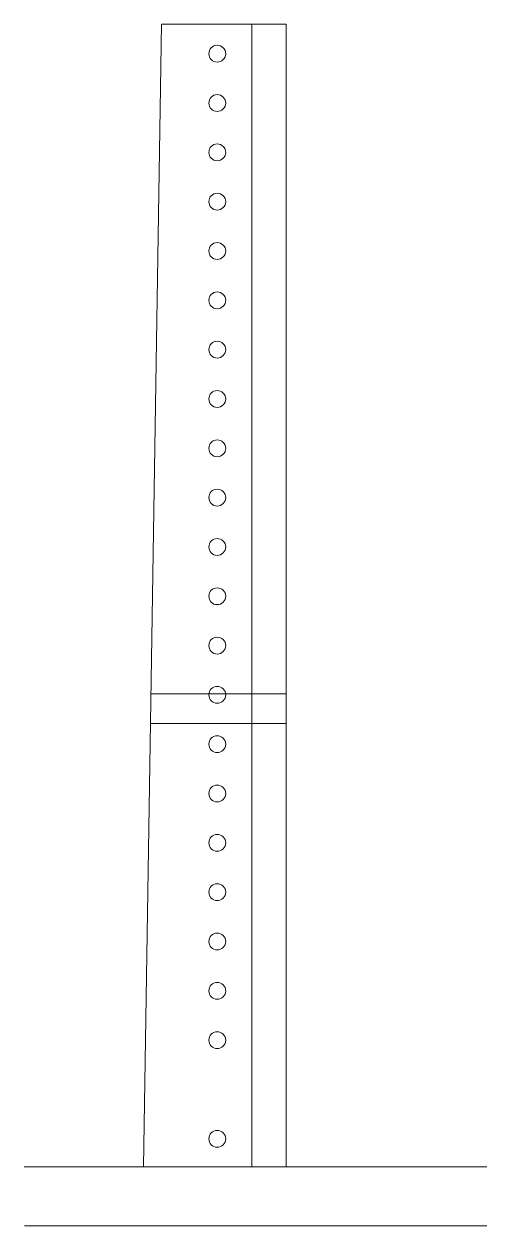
# Model space of a CAD drawing. Header units: inches. Extents: x 23587 to 403134, y -221056 to -75910.
# Drawn here: x 402006 to 403134, y -221056 to -218128 of the extents above; entities that cross this region are included whole.
import ezdxf

# ---------------------------------------------------------------- set-up
doc = ezdxf.new("R2010")
doc.units = ezdxf.units.IN
doc.header["$LTSCALE"] = 25.4
doc.header["$MEASUREMENT"] = 0
doc.layers.add('Fresh air fan', color=250, linetype='Continuous', lineweight=0)

msp = doc.modelspace()

# ---------------------------------------------------------------- linework, layer by layer
at = {"layer": 'Fresh air fan', "color": 250, "lineweight": 13, "ltscale": 0.09}
for p, q in [((402297.2, -220912.4), (402341.2, -218128.4)), ((402645.2, -218128.4), (402341.2, -218128.4)), ((402561.2, -220912.4), (402561.2, -218128.4)), ((402645.2, -220912.4), (402645.2, -218128.4)), ((402314.3, -219760.4), (402645.2, -219760.4)), ((402314.3, -219832.4), (402645.2, -219832.4)), ((402297.2, -220912.4), (402006.4, -220912.4)), ((402297.2, -220912.4), (402645.2, -220912.4)), ((402645.2, -220912.4), (403133.7, -220912.4)), ((402007.4, -221056.4), (403133.8, -221056.4))]:
    msp.add_line(p, q, dxfattribs=at)
for centre in [(402477, -218200.7), (402477, -218320.9), (402477, -218441), (402477, -218561.2), (402477, -218681.3), (402477, -218801.5), (402477, -218921.6), (402477, -219041.8), (402477, -219162), (402477, -219282.1), (402477, -219402.3), (402477, -219522.4), (402477, -219642.6), (402477, -219762.7), (402477, -219882.9), (402477, -220003), (402477, -220123.2), (402477, -220243.3), (402477, -220363.5), (402477, -220483.6), (402477, -220603.8), (402477, -220844.1)]:
    msp.add_circle(centre, 20.5, dxfattribs=at)

doc.saveas('drawing.dxf')
